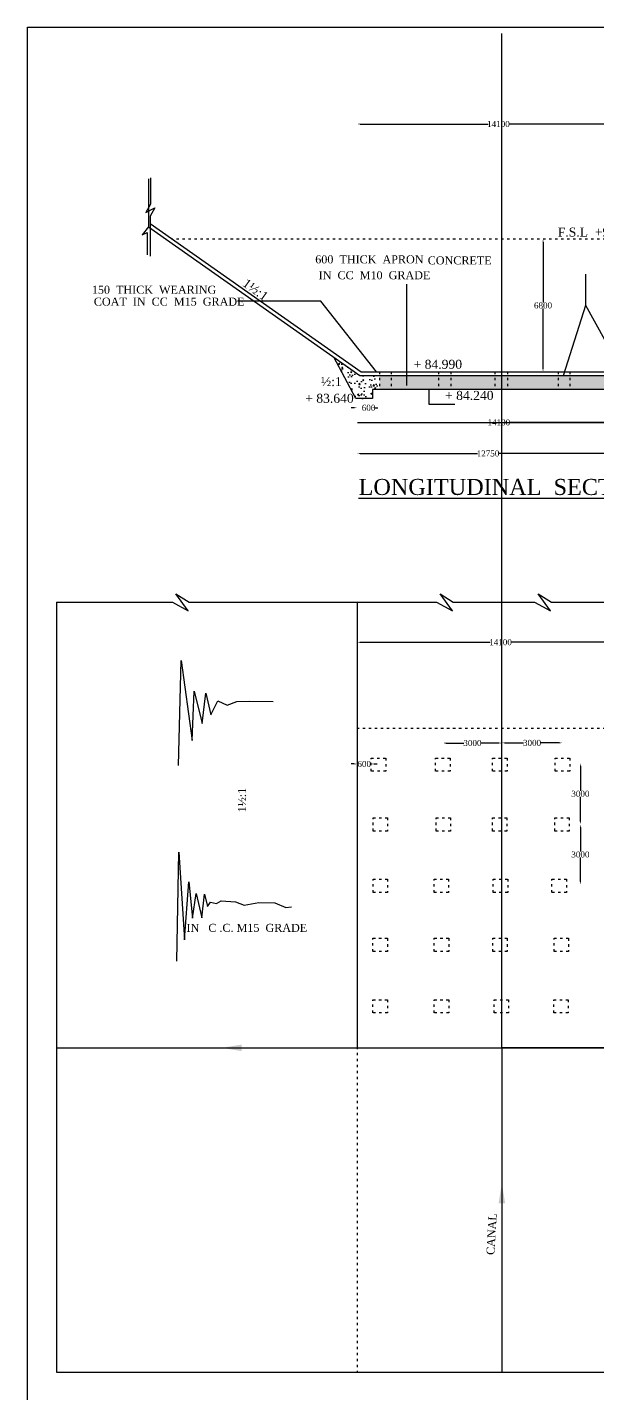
# Model space of a CAD drawing. Header units: millimetres. Extents: x 3154 to 175062, y 3900 to 113809.
# Drawn here: x 3154 to 31621, y 45535 to 113809 of the extents above; entities that cross this region are included whole.
import ezdxf

# ---------------------------------------------------------------- set-up
doc = ezdxf.new("R2010")
doc.units = ezdxf.units.MM
doc.header["$MEASUREMENT"] = 0
doc.header["$PDMODE"] = 66
doc.header["$PDSIZE"] = 170
doc.linetypes.add('ACAD_ISO03W100', pattern=[30, 12, -18])
for name, color, linetype in [('DIM', 5, 'Continuous'), ('DOT LINE', 3, 'ACAD_ISO03W100'), ('DWG. LINE', 1, 'Continuous'), ('HATCH', 2, 'Continuous'), ('TEXT', 7, 'Continuous')]:
    doc.layers.add(name, color=color, linetype=linetype)
doc.layers.add('TITLE', color=7, linetype='Continuous', lineweight=30)
doc.styles.get("Standard").update_dxf_attribs({"font": 'TIMES.TTF', "height": 300})
doc.dimstyles.get("Standard").update_dxf_attribs({"dimtxt": 300, "dimasz": 150, "dimexe": 0.18, "dimexo": 0.0625, "dimgap": 0.09, "dimtad": 0, "dimtih": 1, "dimtoh": 1, "dimdec": 1, "dimzin": 0, "dimdsep": 46, "dimtxsty": 'Standard', "dimcen": 0.09, "dimse1": 1, "dimse2": 1, "dimclrd": 5, "dimclre": 5, "dimclrt": 4, "dimadec": 0, "dimazin": 0, "dimtfac": 1, "dimtdec": 1, "dimtofl": 0, "dimtmove": 0, "dimatfit": 3, "dimfxl": 1, "dimtolj": 1, "dimtzin": 0, "dimarcsym": 0})
pattern_1 = [(50, (0, 0), (717.2602, -62.752), [75, -825]), (355, (0, 0), (-138.7513, 752.192), [60, -660]), (100.4514, (59.8, -5.2), (578.5094, 689.4395), [63.74, -701.142]), (46.1842, (0, 200), (1067.241, -165.519), [112.5, -1237.5]), (96.6356, (88.9, 186.2), (934.663, 974.118), [95.61, -1051.713]), (351.1842, (0, 200), (934.662, 974.119), [90, -990]), (21, (100, 150), (596.907, -402.619), [75, -825]), (326, (100, 150), (243.3153, 725.15), [60, -660]), (71.4514, (149.74, 116.45), (840.2226, 322.5305), [63.74, -701.142]), (37.5, (0, 0), (12.15986, 332.89385), [0, -652, 0, -670, 0, -662.5]), (7.5, (0, 0), (263.0695, 394.4117), [0, -382, 0, -637, 0, -252.5]), (327.5, (-223, 0), (533.82244, -22.5549), [0, -250, 0, -780, 0, -1035]), (317.5, (-323, 0), (583.1862, 100.105), [0, -325, 0, -518, 0, -735])]

# ---------------------------------------------------------------- blocks, each defined once
blk = doc.blocks.new('*D2')
at = {"layer": 'Defpoints', "color": 0}
for p in [(19639, 94067), (33739, 94067), (33739, 94067)]:
    blk.add_point(p, dxfattribs=at)
at = {"layer": 'DIM', "color": 5, "lineweight": -2}
for p, q in [((19789, 94067), (26169, 94067)), ((33589, 94067), (27209, 94067))]:
    blk.add_line(p, q, dxfattribs=at)
at = {"layer": 'DIM', "color": 5}
for points in [[(19789, 94092), (19789, 94042), (19639, 94067)], [(33589, 94092), (33589, 94042), (33739, 94067)]]:
    blk.add_solid(points, dxfattribs=at)
at = {"layer": 'DIM', "color": 4, "insert": (26689, 94067), "char_height": 300, "attachment_point": 5}
blk.add_mtext('\\A1;14100', dxfattribs=at)
blk = doc.blocks.new('*D3')
at = {"layer": 'Defpoints', "color": 0}
for p in [(19612, 94835), (20351.5, 94835), (20351.5, 94798)]:
    blk.add_point(p, dxfattribs=at)
at = {"layer": 'DIM', "color": 5, "lineweight": -2}
for p, q in [((19462, 94798), (19312, 94798)), ((20501.5, 94798), (20651.5, 94798))]:
    blk.add_line(p, q, dxfattribs=at)
at = {"layer": 'DIM', "color": 5}
for points in [[(19462, 94823), (19462, 94773), (19612, 94798)], [(20501.5, 94823), (20501.5, 94773), (20351.5, 94798)]]:
    blk.add_solid(points, dxfattribs=at)
at = {"layer": 'DIM', "color": 4, "insert": (20186.5, 94798), "char_height": 300, "attachment_point": 5}
blk.add_mtext('\\A1;600', dxfattribs=at)
blk = doc.blocks.new('*D4')
at = {"layer": 'Defpoints', "color": 0}
for p in [(19614, 108954), (33724, 108976), (33724, 108954)]:
    blk.add_point(p, dxfattribs=at)
at = {"layer": 'DIM', "color": 5, "lineweight": -2}
for p, q in [((19764, 108976), (26149, 108976)), ((33574, 108976), (27188, 108976))]:
    blk.add_line(p, q, dxfattribs=at)
at = {"layer": 'DIM', "color": 5}
for points in [[(19764, 109001), (19764, 108951), (19614, 108976)], [(33574, 109001), (33574, 108951), (33724, 108976)]]:
    blk.add_solid(points, dxfattribs=at)
at = {"layer": 'DIM', "color": 4, "insert": (26668, 108976), "char_height": 300, "attachment_point": 5}
blk.add_mtext('\\A1;14100', dxfattribs=at)
blk = doc.blocks.new('*D10')
at = {"layer": 'Defpoints', "color": 0}
for p in [(28895, 103230), (28895, 96592), (28895, 96592)]:
    blk.add_point(p, dxfattribs=at)
at = {"layer": 'DIM', "color": 5, "lineweight": -2}
for p, q in [((28895, 103080), (28895, 100064)), ((28895, 96742), (28895, 99759))]:
    blk.add_line(p, q, dxfattribs=at)
at = {"layer": 'DIM', "color": 5}
for points in [[(28870, 103080), (28920, 103080), (28895, 103230)], [(28870, 96742), (28920, 96742), (28895, 96592)]]:
    blk.add_solid(points, dxfattribs=at)
at = {"layer": 'DIM', "color": 4, "insert": (28895, 99911), "char_height": 300, "attachment_point": 5}
blk.add_mtext('\\A1;6800', dxfattribs=at)
blk = doc.blocks.new('*D14')
at = {"layer": 'Defpoints', "color": 0}
for p in [(19615, 92567), (32680, 92567), (32680, 92514)]:
    blk.add_point(p, dxfattribs=at)
at = {"layer": 'DIM', "color": 5, "lineweight": -2}
for p, q in [((19765, 92514), (25627, 92514)), ((32530, 92514), (26667, 92514))]:
    blk.add_line(p, q, dxfattribs=at)
at = {"layer": 'DIM', "color": 5}
for points in [[(19765, 92540), (19765, 92490), (19615, 92514)], [(32530, 92540), (32530, 92490), (32680, 92514)]]:
    blk.add_solid(points, dxfattribs=at)
at = {"layer": 'DIM', "color": 4, "insert": (26147, 92514), "char_height": 300, "attachment_point": 5}
blk.add_mtext('\\A1;12750', dxfattribs=at)
blk = doc.blocks.new('*D40')
at = {"layer": 'Defpoints', "color": 0}
for p in [(19618.5, 77000), (20319, 77000), (20319, 77000)]:
    blk.add_point(p, dxfattribs=at)
at = {"layer": 'DIM', "color": 5, "lineweight": -2}
for p, q in [((19468.5, 77000), (19318.5, 77000)), ((20469, 77000), (20619, 77000))]:
    blk.add_line(p, q, dxfattribs=at)
at = {"layer": 'DIM', "color": 5}
for points in [[(19468.5, 77025), (19468.5, 76975), (19618.5, 77000)], [(20469, 77025), (20469, 76975), (20319, 77000)]]:
    blk.add_solid(points, dxfattribs=at)
at = {"layer": 'DIM', "color": 4, "insert": (19968.75, 77000), "char_height": 300, "attachment_point": 5}
blk.add_mtext('\\A1;600', dxfattribs=at)
blk = doc.blocks.new('*D41')
at = {"layer": 'Defpoints', "color": 0}
for p in [(23900, 78047), (26840, 78047), (26840, 78047)]:
    blk.add_point(p, dxfattribs=at)
at = {"layer": 'DIM', "color": 5, "lineweight": -2}
for p, q in [((24050, 78047), (24944, 78047)), ((26690, 78047), (25796, 78047))]:
    blk.add_line(p, q, dxfattribs=at)
at = {"layer": 'DIM', "color": 5}
for points in [[(24050, 78072), (24050, 78022), (23900, 78047)], [(26690, 78072), (26690, 78022), (26840, 78047)]]:
    blk.add_solid(points, dxfattribs=at)
at = {"layer": 'DIM', "color": 4, "insert": (25370, 78047), "char_height": 300, "attachment_point": 5}
blk.add_mtext('\\A1;3000', dxfattribs=at)
blk = doc.blocks.new('*D42')
at = {"layer": 'Defpoints', "color": 0}
for p in [(26840, 78047), (29856, 78053), (29856, 78047)]:
    blk.add_point(p, dxfattribs=at)
at = {"layer": 'DIM', "color": 5, "lineweight": -2}
for p, q in [((26990, 78053), (27922, 78053)), ((29706, 78053), (28774, 78053))]:
    blk.add_line(p, q, dxfattribs=at)
at = {"layer": 'DIM', "color": 5}
for points in [[(26990, 78078), (26990, 78028), (26840, 78053)], [(29706, 78078), (29706, 78028), (29856, 78053)]]:
    blk.add_solid(points, dxfattribs=at)
at = {"layer": 'DIM', "color": 4, "insert": (28348, 78053), "char_height": 300, "attachment_point": 5}
blk.add_mtext('\\A1;3000', dxfattribs=at)
blk = doc.blocks.new('*D44')
at = {"layer": 'Defpoints', "color": 0}
for p in [(30768, 77038), (30760, 73982), (30768, 73982)]:
    blk.add_point(p, dxfattribs=at)
at = {"layer": 'DIM', "color": 5, "lineweight": -2}
for p, q in [((30760, 76888), (30760, 75663)), ((30760, 74132), (30760, 75358))]:
    blk.add_line(p, q, dxfattribs=at)
at = {"layer": 'DIM', "color": 5}
for points in [[(30735, 76888), (30785, 76888), (30760, 77038)], [(30735, 74132), (30785, 74132), (30760, 73982)]]:
    blk.add_solid(points, dxfattribs=at)
at = {"layer": 'DIM', "color": 4, "insert": (30760, 75510), "char_height": 300, "attachment_point": 5}
blk.add_mtext('\\A1;3000', dxfattribs=at)
blk = doc.blocks.new('*D45')
at = {"layer": 'Defpoints', "color": 0}
for p in [(30800, 73982), (30760, 70970), (30800, 70970)]:
    blk.add_point(p, dxfattribs=at)
at = {"layer": 'DIM', "color": 5, "lineweight": -2}
for p, q in [((30760, 73832), (30760, 72629)), ((30760, 71120), (30760, 72323))]:
    blk.add_line(p, q, dxfattribs=at)
at = {"layer": 'DIM', "color": 5}
for points in [[(30735, 73832), (30785, 73832), (30760, 73982)], [(30735, 71120), (30785, 71120), (30760, 70970)]]:
    blk.add_solid(points, dxfattribs=at)
at = {"layer": 'DIM', "color": 4, "insert": (30760, 72476), "char_height": 300, "attachment_point": 5}
blk.add_mtext('\\A1;3000', dxfattribs=at)
blk = doc.blocks.new('*D46')
at = {"layer": 'Defpoints', "color": 0}
for p in [(19618, 83083), (33927, 83083), (33927, 83083)]:
    blk.add_point(p, dxfattribs=at)
at = {"layer": 'DIM', "color": 5, "lineweight": -2}
for p, q in [((19768, 83083), (26253, 83083)), ((33777, 83083), (27293, 83083))]:
    blk.add_line(p, q, dxfattribs=at)
at = {"layer": 'DIM', "color": 5}
for points in [[(19768, 83108), (19768, 83058), (19618, 83083)], [(33777, 83108), (33777, 83058), (33927, 83083)]]:
    blk.add_solid(points, dxfattribs=at)
at = {"layer": 'DIM', "color": 4, "insert": (26773, 83083), "char_height": 300, "attachment_point": 5}
blk.add_mtext('\\A1;14100', dxfattribs=at)

msp = doc.modelspace()

# ---------------------------------------------------------------- hatches: boundary and pattern name
at = {"layer": 'HATCH'}
h = msp.add_hatch(dxfattribs=at)
h.set_pattern_fill('AR-CONC', color=256, scale=100, style=0)
h.set_pattern_definition(pattern_1)
h.paths.add_polyline_path([(21307.5, 96419), (20734, 96419), (20734, 95703.5), (21307.5, 95703.5)])
h.paths.add_polyline_path([(23671.5, 96419), (21307.5, 96419), (21307.5, 95703.5), (23671.5, 95703.5)])
h.paths.add_polyline_path([(24292, 96419), (23671.5, 96419), (23671.5, 95703.5), (24292, 95703.5)])
h.paths.add_polyline_path([(26480.75, 96419), (24292, 96419), (24292, 95703.5), (26480.75, 95703.5)])
h.paths.add_polyline_path([(27122.5, 96419), (26480.75, 96419), (26480.75, 95703.5), (27122.5, 95703.5)])
h.paths.add_polyline_path([(29656, 96419), (27122.5, 96419), (27122.5, 95703.5), (29656, 95703.5)])
h.paths.add_polyline_path([(30233, 96419), (29656, 96419), (29656, 95703.5), (30233, 95703.5)])
h.paths.add_polyline_path([(32573.5, 96419), (30233, 96419), (30233, 95703.5), (32573.5, 95703.5)])
h.paths.add_polyline_path([(33133.5, 96419), (32573.5, 96419), (32573.5, 95703.5), (32573.5, 95365.5), (33133.5, 95365.5)])
h.paths.add_polyline_path([(34772.5, 96419), (33133.5, 96419), (33133.5, 95365.5), (34772.5, 95365.5)])
h.paths.add_polyline_path([(36979.5, 96419), (35408.5, 96419), (35408.5, 95365.5), (36979.5, 95365.5)])
h.paths.add_polyline_path([(38355.5, 95830), (40736.5, 95830), (40736.5, 96556), (40736.5, 96592.5), (38368.5, 96592.5), (38344, 96592.5), (38344, 96419), (37614, 96419), (37614, 95365.5), (38355.5, 95365.5)])
h.paths.add_polyline_path([(40736.5, 97184), (44361, 97184), (44361, 97408), (46551, 97408), (46551, 98109), (46119.5, 98109), (45387, 99563), (44360.5, 99563), (44360.5, 97923.5), (38344, 97923.5), (38344, 96592.5), (38368.5, 96592.5), (40736.5, 96592.5)])
h.paths.add_polyline_path([(52538.5, 99633.5), (52128.5, 99633.5), (51243.14, 101168), (50273, 101168), (50273, 99563), (45387, 99563), (46119.5, 98109), (46551, 98109), (46551, 98810), (49739, 98810), (50273.5, 98810), (50273.5, 99075), (52538.5, 99075)])
h.paths.add_polyline_path([(52538.5, 100616), (51931.5, 100616), (51334.28, 101168), (51243.14, 101168), (52128.5, 99633.5), (52538.5, 99633.5)], flags=17)
h.paths.add_polyline_path([(59017, 100385), (55861, 100385), (58720.5, 103191), (58720.5, 103234), (58594.38, 103233.98), (55806.5, 100616), (52538.5, 100616), (52538.5, 99633.5), (59017, 99633.5)])
h.paths.add_polyline_path([(58720.5, 103191), (55861, 100385), (58720.5, 100385)], flags=17)
h = msp.add_hatch(dxfattribs=at)
h.set_pattern_fill('AR-CONC', color=256, scale=100, style=0)
h.set_pattern_definition(pattern_1)
h.paths.add_polyline_path([(19743.5, 96419), (18454.19, 97327.09), (19556.5, 95266.5), (20388, 95266.5), (20388, 95703.5), (20734, 95703.5), (20734, 96419)])

# ---------------------------------------------------------------- linework, layer by layer
at = {"layer": 'DOT LINE', "ltscale": 10}
for points in [[(58720.5, 103234), (10399.42, 103227.51)], [(20734, 96592.5), (20734, 95703.5)], [(21307.5, 96592.5), (21307.5, 95703.5)], [(23671.5, 96592.5), (23671.5, 95703.5)], [(24292, 96592.5), (24292, 95703.5)], [(26480.75, 96592.5), (26480.75, 95703.5)], [(27122.5, 96592.5), (27122.5, 95703.5)], [(29656, 96592.5), (29656, 95703.5)], [(30233, 96592.5), (30233, 95703.5)], [(19600, 78790.5), (33923, 78790.5)], [(19618.5, 62873.5), (19618.5, 46601)]]:
    msp.add_lwpolyline(points, dxfattribs=at)
for points in [[(20319, 77296.5), (21044.5, 77296.5), (21044.5, 76637.5), (20319, 76637.5)], [(23533.5, 77296.5), (24259, 77296.5), (24259, 76637.5), (23533.5, 76637.5)], [(26379.5, 77296.5), (27105, 77296.5), (27105, 76637.5), (26379.5, 76637.5)], [(29499, 77296.5), (30224.5, 77296.5), (30224.5, 76637.5), (29499, 76637.5)], [(20410.5, 74307), (21136, 74307), (21136, 73648), (20410.5, 73648)], [(23553, 74307), (24278.5, 74307), (24278.5, 73648), (23553, 73648)], [(26365.5, 74307), (27091, 74307), (27091, 73648), (26365.5, 73648)], [(29476, 74307), (30201.5, 74307), (30201.5, 73648), (29476, 73648)], [(20410.5, 71240), (21136, 71240), (21136, 70581), (20410.5, 70581)], [(23454, 71240), (24179.5, 71240), (24179.5, 70581), (23454, 70581)], [(26405, 71240), (27130.5, 71240), (27130.5, 70581), (26405, 70581)], [(29342, 71240), (30067.5, 71240), (30067.5, 70581), (29342, 70581)], [(20406, 68288), (21131.5, 68288), (21131.5, 67629), (20406, 67629)], [(23465.5, 68288), (24191, 68288), (24191, 67629), (23465.5, 67629)], [(26385, 68288), (27110.5, 68288), (27110.5, 67629), (26385, 67629)], [(29444, 68288), (30169.5, 68288), (30169.5, 67629), (29444, 67629)], [(20406, 65215.5), (21131.5, 65215.5), (21131.5, 64556.5), (20406, 64556.5)], [(23466.5, 65215.5), (24192, 65215.5), (24192, 64556.5), (23466.5, 64556.5)], [(26449, 65215.5), (27174.5, 65215.5), (27174.5, 64556.5), (26449, 64556.5)], [(29432, 65215.5), (30157.5, 65215.5), (30157.5, 64556.5), (29432, 64556.5)]]:
    msp.add_lwpolyline(points, close=True, dxfattribs=at)
at = {"layer": 'DWG. LINE'}
for p, q in [((11189.21, 84655.49), (10573.84, 85505.06)), ((10573.84, 85505.06), (11230.66, 85089.13)), ((24371.21, 84655.49), (23755.84, 85505.06)), ((23755.84, 85505.06), (24412.66, 85089.13)), ((29272.61, 84655.49), (28657.24, 85505.06)), ((28657.24, 85505.06), (29314.07, 85089.13)), ((10393.48, 85089.13), (11189.21, 84655.49)), ((23575.48, 85089.13), (24371.21, 84655.49)), ((28476.88, 85089.13), (29272.61, 84655.49))]:
    msp.add_line(p, q, dxfattribs=at)
for points in [[(88725.5, 62814), (26840, 62814), (26840, 113506.5)], [(9200, 106236.5), (9200, 103845), (8881.5, 103432.5), (9137.5, 103562.5), (9137.5, 102440)], [(9300.5, 106284.5), (9300.5, 104968), (9073, 104555.5), (9516, 104792.5), (9291.5, 104368.5), (9291.5, 102377.5)], [(9200, 103845), (19743.5, 96419), (38344, 96419), (38344, 98145.5), (44366.5, 98145.5)], [(9291.5, 104007.5), (19824, 96592.5), (38368.5, 96592.5)], [(40736.5, 96556), (40736.5, 95830), (38355.5, 95830), (38355.5, 95365.5), (32573.5, 95365.5), (32573.5, 95703.5), (20388, 95703.5), (20388, 95266.5), (19556.5, 95266.5), (18454.19, 97327.09)], [(19639.29, 94067.14), (33739.29, 94067.14)], [(4605.66, 85089.13), (10393.48, 85089.13)], [(4605.66, 85089.13), (4605.66, 46601)], [(11230.66, 85089.13), (23575.48, 85089.13)], [(19618.5, 85089.13), (19618.5, 62873.5)], [(24412.66, 85089.13), (28476.88, 85089.13)], [(29314.07, 85089.13), (39982.48, 85089.13)], [(4605.66, 62814), (88725.5, 62814)], [(26840, 62814), (26840, 46601)], [(4605.66, 46601), (88975, 46601)]]:
    msp.add_lwpolyline(points, dxfattribs=at)
at = {"layer": 'HATCH'}
for points in [[(10702.5, 76916), (10832, 82170), (11373.5, 78179), (11476.5, 80635), (11875, 79027.5), (12068.5, 80545), (12313, 79452), (12668.5, 80147), (13129.5, 79939.5), (13609, 80129), (14223.5, 80138), (15426, 80129)], [(10608, 67142.5), (10721.5, 72585), (10990, 68220), (11220, 71104), (11392, 69287), (11583.5, 70530), (11870.5, 69318.5), (12004.5, 70492), (12151.5, 69880), (12292, 70090), (12592, 70033), (12828, 70160.5), (13544, 70115.5), (13984.5, 69943.5), (14712, 70071), (15505, 70058), (16053.5, 69828.5), (16334.5, 69860.5)]]:
    msp.add_lwpolyline(points, dxfattribs=at)
at = {"layer": 'TITLE'}
for p, q in [((3154.36, 113808.68), (174876.08, 113808.68)), ((3154.36, 3899.87), (3154.36, 113808.68))]:
    msp.add_line(p, q, dxfattribs=at)

# ---------------------------------------------------------------- texts
at = {"layer": 'TEXT'}
for s, height, p in [('F.S.L  +91.790', 450, (29629.5, 103352.5)), ('600  THICK  APRON', 400, (17524.5, 102014.83)), ('CONCRETE  ', 400, (23140.5, 101962.5)), ('IN  CC  M10  GRADE', 400, (17697.5, 101221)), ('150  THICK  WEARING ', 400, (6374, 100497.83)), ('COAT  IN  CC  M15  GRADE', 400, (6473.5, 99902.5)), ('+ 84.990', 450, (22431.5, 96747)), ('½:1', 450, (17810.5, 95881.5)), ('+ 84.240', 450, (24004, 95191.5)), ('+ 83.640', 450, (17023, 95047)), ('          IN   C .C. M15  GRADE  ', 400, (9587, 68611))]:
    msp.add_text(s, height=height, dxfattribs=at).set_placement(p)
for s, height, rotation, p in [('1½:1', 450, 323.9885642, (13853.56, 100924.61)), ('1½:1', 400, 90, (14069.95, 74584)), ('CANAL', 400, 86.7254663, (26463.5, 52459))]:
    msp.add_text(s, height=height, rotation=rotation, dxfattribs=at).set_placement(p)
at = {"layer": 'TITLE'}
msp.add_text('%%ULONGITUDINAL  SECTION', height=800, dxfattribs=at).set_placement((19689, 90442))

# ---------------------------------------------------------------- dimensions: what is measured, and where the dimension line sits
at = {"layer": 'DIM'}
for p1, p2, distance, text, picture, middle in [((19613.5, 108954), (33723.5, 108954), 22, '14100', '*D4', (26668.5, 108976)), ((28895, 103230), (28895, 96592.5), 0, '6800', '*D10', (28895, 99911.25)), ((19639.29, 94067.14), (33739.29, 94067.14), 0, '14100', '*D2', (26689.29, 94067.14)), ((19615, 92567), (32679.5, 92567), -52.5, '12750', '*D14', (26147.25, 92514.5)), ((19618.5, 83083), (33927, 83083), 0, '14100', '*D46', (26772.75, 83083)), ((23899.5, 78047), (26840, 78047), 0, '3000', '*D41', (25369.75, 78047)), ((26840, 78047), (29856.5, 78047), 6, '3000', '*D42', (28348.25, 78053)), ((30767.5, 77038.5), (30767.5, 73982.5), -7.5, '3000', '*D44', (30760, 75510.5)), ((30800.5, 73982.5), (30800.5, 70969.5), -40.5, '3000', '*D45', (30760, 72476))]:
    dim = msp.add_aligned_dim(p1=p1, p2=p2, distance=distance, text=text, dimstyle='Standard', dxfattribs=at)
    dim.commit()
    dim.dimension.update_dxf_attribs({"geometry": picture, "text_midpoint": middle})
for base, p1, p2, picture, middle in [((20351.5, 94798), (19612, 94835), (20351.5, 94835), '*D3', (20186.5, 94798)), ((20319, 77000), (19618.5, 77000), (20319, 77000), '*D40', (19968.75, 77000))]:
    dim = msp.add_linear_dim(base=base, p1=p1, p2=p2, angle=0, text='600', dimstyle='Standard', dxfattribs=at)
    dim.commit()
    dim.dimension.update_dxf_attribs({"geometry": picture, "text_midpoint": middle, "dimtype": 161})

# ---------------------------------------------------------------- leaders
for points, override in [([(29909.5, 96419), (31035, 99932), (31035, 101479.5)], {"dimgap": 0.09, "dimtad": 0}), ([(22104, 95911), (22104, 100978)], {"dimgap": 0.09, "dimtad": 0}), ([(20576.5, 96592.5), (17800, 100125), (13645.5, 100125)], {"dimgap": 0.09, "dimtad": 0}), ([(32932.5, 96478.5), (31028.47, 99911.63)], {"dimgap": 0.09, "dimtad": 0}), ([(23194.5, 95703.5), (23194.5, 94985.5), (24485, 94985.5)], {"dimgap": 0.09, "dimtad": 0}), ([(12855.5, 62814), (17764.5, 62814)], {"dimasz": 1000}), ([(26840, 56043.5), (26840, 50075.5)], {"dimasz": 1000, "dimgap": 0.09, "dimtad": 0})]:
    msp.add_leader(points, dimstyle='Standard', override=override, dxfattribs=at)

doc.saveas('drawing.dxf')
